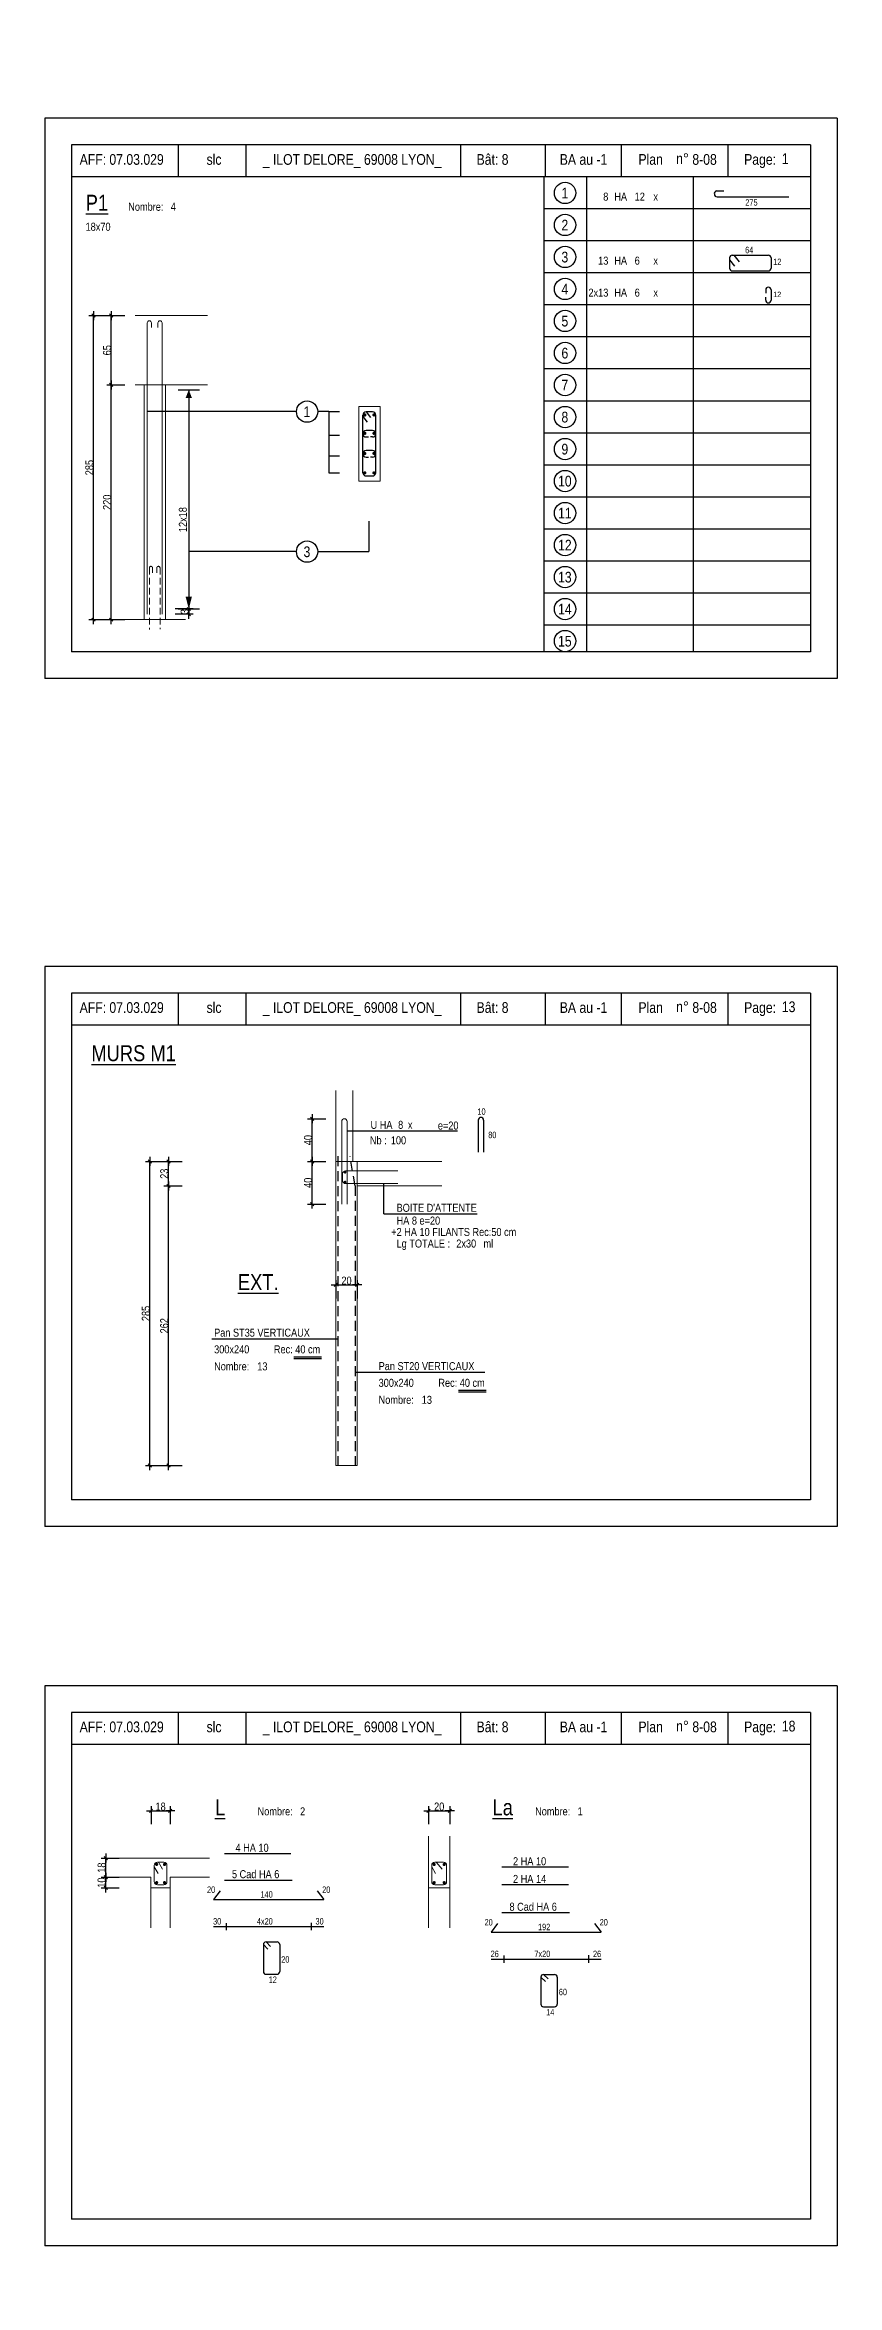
# Model space of a CAD drawing. Header units: metres. Extents: x -9927 to 45032, y -190416 to 12166.
# Drawn here: x -1103 to 382, y -49036 to -44836 of the extents above; entities that cross this region are included whole.
import ezdxf
from ezdxf.enums import TextEntityAlignment as Align

# ---------------------------------------------------------------- set-up
doc = ezdxf.new("R2010")
doc.units = ezdxf.units.M
doc.header["$PDMODE"] = 65
doc.linetypes.add('CACHE2', pattern=[0.1875, 0.125, -0.0625])
for name, color, linetype in [('01_cote_gen', 4, 'Continuous'), ('01_fenetres', 171, 'Continuous'), ('01_linteaux', 3, 'Continuous'), ('01_poch_murs', 251, 'Continuous'), ('01_sem', 42, 'Continuous'), ('01_texte', 230, 'Continuous'), ('AA_COTES', 2, 'Continuous')]:
    doc.layers.add(name, color=color, linetype=linetype)
doc.styles.add('STYLE2', font='ARIALN.TTF')
doc.dimstyles.new('JB25', dxfattribs={"dimscale": 0.1, "dimtxt": 150, "dimasz": 17, "dimexe": 0.1, "dimexo": 0.1, "dimgap": 0.09, "dimtad": 1, "dimdec": 1, "dimlfac": 0.5, "dimdsep": 46, "dimtxsty": 'STYLE2', "dimblk1": 'BOND_G', "dimblk2": 'BOND_D', "dimsah": 1, "dimcen": 1.5, "dimdle": 0.01, "dimse1": 1, "dimse2": 1, "dimclrd": 4, "dimclre": 2, "dimclrt": 5, "dimadec": 0, "dimazin": 0, "dimtfac": 2.333333, "dimtdec": 1, "dimtix": 1, "dimtmove": 2, "dimatfit": 3, "dimldrblk": 'BOND_G', "dimfxl": 1, "dimtolj": 1, "dimtzin": 0, "dimarcsym": 0})

# ---------------------------------------------------------------- blocks, each defined once
blk = doc.blocks.new('BOND_G')
at = {"layer": 'AA_COTES', "color": 0}
for p, q in [((5, 0), (-5, 0)), ((1.8, 1.8), (-1.8, -1.8)), ((0, -5), (0, 15))]:
    blk.add_line(p, q, dxfattribs=at)
blk = doc.blocks.new('BOND_D')
at = {"layer": 'AA_COTES', "color": 0}
for p, q in [((5, 0), (-5, 0)), ((-1.8, -1.8), (1.8, 1.8)), ((0, 5), (0, -15))]:
    blk.add_line(p, q, dxfattribs=at)
blk = doc.blocks.new('*D473')
at = {"layer": '01_cote_gen', "color": 4, "linetype": 'Continuous', "lineweight": -2, "transparency": 16777216}
blk.add_line((-1012.2, -45912.1), (-1012.2, -45345.5), dxfattribs=at)
at = {"layer": 'DEFPOINTS', "color": 0, "linetype": 'Continuous', "lineweight": 0, "transparency": 16777216}
for p in [(-1012.2, -45343.8), (-877.5, -45343.8), (-917.5, -45913.8)]:
    blk.add_point(p, dxfattribs=at)
at = {"layer": '01_cote_gen', "color": 4, "linetype": 'Continuous', "lineweight": -2, "transparency": 16777216, "xscale": 1.7, "yscale": 1.7, "zscale": 1.7}
for name, p, rotation in [('BOND_D', (-1012.2, -45343.8), 90), ('BOND_G', (-1012.2, -45913.8), 270)]:
    blk.add_blockref(name, p, dxfattribs=dict(at, rotation=rotation))
at = {"layer": '01_cote_gen', "color": 5, "linetype": 'Continuous', "lineweight": 0, "transparency": 16777216, "insert": (-1019.9, -45628.8), "char_height": 15, "attachment_point": 5, "rotation": 90, "style": 'STYLE2'}
blk.add_mtext('\\A1;285', dxfattribs=at)
blk = doc.blocks.new('*D474')
at = {"layer": '01_cote_gen', "color": 4, "linetype": 'Continuous', "lineweight": -2, "transparency": 16777216}
blk.add_line((-979, -45472.1), (-979, -45345.5), dxfattribs=at)
at = {"layer": 'DEFPOINTS', "color": 0, "linetype": 'Continuous', "lineweight": 0, "transparency": 16777216}
for p in [(-979, -45343.8), (-830.8, -45343.8), (-821.7, -45473.8)]:
    blk.add_point(p, dxfattribs=at)
at = {"layer": '01_cote_gen', "color": 4, "linetype": 'Continuous', "lineweight": -2, "transparency": 16777216, "xscale": 1.7, "yscale": 1.7, "zscale": 1.7}
for name, p, rotation in [('BOND_D', (-979, -45343.8), 90), ('BOND_G', (-979, -45473.8), 270)]:
    blk.add_blockref(name, p, dxfattribs=dict(at, rotation=rotation))
at = {"layer": '01_cote_gen', "color": 5, "linetype": 'Continuous', "lineweight": 0, "transparency": 16777216, "insert": (-986.7, -45408.8), "char_height": 15, "attachment_point": 5, "rotation": 90, "style": 'STYLE2'}
blk.add_mtext('\\A1;65', dxfattribs=at)
blk = doc.blocks.new('*D475')
at = {"layer": '01_cote_gen', "color": 4, "linetype": 'Continuous', "lineweight": -2, "transparency": 16777216}
blk.add_line((-979, -45912.1), (-979, -45475.5), dxfattribs=at)
at = {"layer": 'DEFPOINTS', "color": 0, "linetype": 'Continuous', "lineweight": 0, "transparency": 16777216}
for p in [(-979, -45473.8), (-970.5, -45473.8), (-960.9, -45913.8)]:
    blk.add_point(p, dxfattribs=at)
at = {"layer": '01_cote_gen', "color": 4, "linetype": 'Continuous', "lineweight": -2, "transparency": 16777216, "xscale": 1.7, "yscale": 1.7, "zscale": 1.7}
for name, p, rotation in [('BOND_D', (-979, -45473.8), 90), ('BOND_G', (-979, -45913.8), 270)]:
    blk.add_blockref(name, p, dxfattribs=dict(at, rotation=rotation))
at = {"layer": '01_cote_gen', "color": 5, "linetype": 'Continuous', "lineweight": 0, "transparency": 16777216, "insert": (-986.7, -45693.8), "char_height": 15, "attachment_point": 5, "rotation": 90, "style": 'STYLE2'}
blk.add_mtext('\\A1;220', dxfattribs=at)
blk = doc.blocks.new('*D476')
at = {"layer": '01_cote_gen', "color": 4, "linetype": 'Continuous', "lineweight": -2, "transparency": 16777216}
blk.add_line((-833.6, -45895.5), (-833.6, -45902.1), dxfattribs=at)
at = {"layer": 'DEFPOINTS', "color": 0, "linetype": 'Continuous', "lineweight": 0, "transparency": 16777216}
for p in [(-883.5, -45903.8), (-840.4, -45893.8), (-833.6, -45903.8)]:
    blk.add_point(p, dxfattribs=at)
at = {"layer": '01_cote_gen', "color": 4, "linetype": 'Continuous', "lineweight": -2, "transparency": 16777216, "xscale": 1.7, "yscale": 1.7, "zscale": 1.7}
for name, p, rotation in [('BOND_G', (-833.6, -45893.8), 90), ('BOND_D', (-833.6, -45903.8), 270)]:
    blk.add_blockref(name, p, dxfattribs=dict(at, rotation=rotation))
at = {"layer": '01_cote_gen', "color": 5, "linetype": 'Continuous', "lineweight": 0, "transparency": 16777216, "insert": (-841.3, -45898.8), "char_height": 15, "attachment_point": 5, "rotation": 90, "style": 'STYLE2'}
blk.add_mtext('\\A1;3', dxfattribs=at)
blk = doc.blocks.new('*D531')
at = {"layer": '01_cote_gen', "color": 4, "linetype": 'Continuous', "lineweight": -2, "transparency": 16777216}
blk.add_line((-602.3, -46927.8), (-602.3, -46851.2), dxfattribs=at)
at = {"layer": 'DEFPOINTS', "color": 0, "linetype": 'Continuous', "lineweight": 0, "transparency": 16777216}
for p in [(-602.3, -46849.5), (-514.7, -46849.5), (-518.7, -46929.5)]:
    blk.add_point(p, dxfattribs=at)
at = {"layer": '01_cote_gen', "color": 4, "linetype": 'Continuous', "lineweight": -2, "transparency": 16777216, "xscale": 1.7, "yscale": 1.7, "zscale": 1.7}
for name, p, rotation in [('BOND_D', (-602.3, -46849.5), 90), ('BOND_G', (-602.3, -46929.5), 270)]:
    blk.add_blockref(name, p, dxfattribs=dict(at, rotation=rotation))
at = {"layer": '01_cote_gen', "color": 5, "linetype": 'Continuous', "lineweight": 0, "transparency": 16777216, "insert": (-610, -46889.5), "char_height": 15, "attachment_point": 5, "rotation": 90, "style": 'STYLE2'}
blk.add_mtext('\\A1;40', dxfattribs=at)
blk = doc.blocks.new('*D532')
at = {"layer": '01_cote_gen', "color": 4, "linetype": 'Continuous', "lineweight": -2, "transparency": 16777216}
blk.add_line((-871.8, -46973.8), (-871.8, -46931.2), dxfattribs=at)
at = {"layer": 'DEFPOINTS', "color": 0, "linetype": 'Continuous', "lineweight": 0, "transparency": 16777216}
for p in [(-871.8, -46929.5), (-758.4, -46929.5), (-758.4, -46975.5)]:
    blk.add_point(p, dxfattribs=at)
at = {"layer": '01_cote_gen', "color": 4, "linetype": 'Continuous', "lineweight": -2, "transparency": 16777216, "xscale": 1.7, "yscale": 1.7, "zscale": 1.7}
for name, p, rotation in [('BOND_D', (-871.8, -46929.5), 90), ('BOND_G', (-871.8, -46975.5), 270)]:
    blk.add_blockref(name, p, dxfattribs=dict(at, rotation=rotation))
at = {"layer": '01_cote_gen', "color": 5, "linetype": 'Continuous', "lineweight": 0, "transparency": 16777216, "insert": (-879.5, -46952.5), "char_height": 15, "attachment_point": 5, "rotation": 90, "style": 'STYLE2'}
blk.add_mtext('\\A1;23', dxfattribs=at)
blk = doc.blocks.new('*D533')
at = {"layer": '01_cote_gen', "color": 4, "linetype": 'Continuous', "lineweight": -2, "transparency": 16777216}
blk.add_line((-871.8, -47497.8), (-871.8, -46977.2), dxfattribs=at)
at = {"layer": 'DEFPOINTS', "color": 0, "linetype": 'Continuous', "lineweight": 0, "transparency": 16777216}
for p in [(-871.8, -46975.5), (-430.5, -46975.5), (-501.4, -47499.5)]:
    blk.add_point(p, dxfattribs=at)
at = {"layer": '01_cote_gen', "color": 4, "linetype": 'Continuous', "lineweight": -2, "transparency": 16777216, "xscale": 1.7, "yscale": 1.7, "zscale": 1.7}
for name, p, rotation in [('BOND_D', (-871.8, -46975.5), 90), ('BOND_G', (-871.8, -47499.5), 270)]:
    blk.add_blockref(name, p, dxfattribs=dict(at, rotation=rotation))
at = {"layer": '01_cote_gen', "color": 5, "linetype": 'Continuous', "lineweight": 0, "transparency": 16777216, "insert": (-879.5, -47237.5), "char_height": 15, "attachment_point": 5, "rotation": 90, "style": 'STYLE2'}
blk.add_mtext('\\A1;262', dxfattribs=at)
blk = doc.blocks.new('*D534')
at = {"layer": '01_cote_gen', "color": 4, "linetype": 'Continuous', "lineweight": -2, "transparency": 16777216}
blk.add_line((-556.3, -47160.7), (-519.7, -47160.7), dxfattribs=at)
at = {"layer": 'DEFPOINTS', "color": 0, "linetype": 'Continuous', "lineweight": 0, "transparency": 16777216}
for p in [(-558, -47107.5), (-518, -47107.5), (-518, -47160.7)]:
    blk.add_point(p, dxfattribs=at)
at = {"layer": '01_cote_gen', "color": 4, "linetype": 'Continuous', "lineweight": -2, "transparency": 16777216, "xscale": 1.7, "yscale": 1.7, "zscale": 1.7, "rotation": 180}
blk.add_blockref('BOND_G', (-558, -47160.7), dxfattribs=at)
at = {"layer": '01_cote_gen', "color": 4, "linetype": 'Continuous', "lineweight": -2, "transparency": 16777216, "xscale": 1.7, "yscale": 1.7, "zscale": 1.7}
blk.add_blockref('BOND_D', (-518, -47160.7), dxfattribs=at)
at = {"layer": '01_cote_gen', "color": 5, "linetype": 'Continuous', "lineweight": 0, "transparency": 16777216, "insert": (-538, -47153), "char_height": 15, "attachment_point": 5, "style": 'STYLE2'}
blk.add_mtext('\\A1;20', dxfattribs=at)
blk = doc.blocks.new('*D535')
at = {"layer": '01_cote_gen', "color": 4, "linetype": 'Continuous', "lineweight": -2, "transparency": 16777216}
blk.add_line((-602.3, -47007.8), (-602.3, -46931.2), dxfattribs=at)
at = {"layer": 'DEFPOINTS', "color": 0, "linetype": 'Continuous', "lineweight": 0, "transparency": 16777216}
for p in [(-602.3, -46929.5), (-543.1, -46929.5), (-547, -47009.5)]:
    blk.add_point(p, dxfattribs=at)
at = {"layer": '01_cote_gen', "color": 4, "linetype": 'Continuous', "lineweight": -2, "transparency": 16777216, "xscale": 1.7, "yscale": 1.7, "zscale": 1.7}
for name, p, rotation in [('BOND_D', (-602.3, -46929.5), 90), ('BOND_G', (-602.3, -47009.5), 270)]:
    blk.add_blockref(name, p, dxfattribs=dict(at, rotation=rotation))
at = {"layer": '01_cote_gen', "color": 5, "linetype": 'Continuous', "lineweight": 0, "transparency": 16777216, "insert": (-610, -46969.5), "char_height": 15, "attachment_point": 5, "rotation": 90, "style": 'STYLE2'}
blk.add_mtext('\\A1;40', dxfattribs=at)
blk = doc.blocks.new('*D540')
at = {"layer": '01_cote_gen', "color": 4, "linetype": 'Continuous', "lineweight": -2, "transparency": 16777216}
blk.add_line((-906.4, -47497.8), (-906.4, -46931.2), dxfattribs=at)
at = {"layer": 'DEFPOINTS', "color": 0, "linetype": 'Continuous', "lineweight": 0, "transparency": 16777216}
for p in [(-906.4, -46929.5), (-846.3, -46929.5), (-558, -47499.5)]:
    blk.add_point(p, dxfattribs=at)
at = {"layer": '01_cote_gen', "color": 4, "linetype": 'Continuous', "lineweight": -2, "transparency": 16777216, "xscale": 1.7, "yscale": 1.7, "zscale": 1.7}
for name, p, rotation in [('BOND_D', (-906.4, -46929.5), 90), ('BOND_G', (-906.4, -47499.5), 270)]:
    blk.add_blockref(name, p, dxfattribs=dict(at, rotation=rotation))
at = {"layer": '01_cote_gen', "color": 5, "linetype": 'Continuous', "lineweight": 0, "transparency": 16777216, "insert": (-914, -47214.5), "char_height": 15, "attachment_point": 5, "rotation": 90, "style": 'STYLE2'}
blk.add_mtext('\\A1;285', dxfattribs=at)
blk = doc.blocks.new('*D546')
at = {"layer": '01_linteaux', "color": 4, "linetype": 'ByBlock', "lineweight": -2, "transparency": 16777216}
blk.add_line((-902.7, -48146.6), (-870.1, -48146.6), dxfattribs=at)
at = {"layer": 'DEFPOINTS', "color": 0, "linetype": 'ByBlock', "lineweight": 0, "transparency": 16777216}
for p in [(-904.4, -48142.5), (-868.4, -48146.6), (-868.4, -48205.4)]:
    blk.add_point(p, dxfattribs=at)
at = {"layer": '01_linteaux', "color": 4, "linetype": 'ByBlock', "lineweight": -2, "transparency": 16777216, "xscale": 1.7, "yscale": 1.7, "zscale": 1.7, "rotation": 180}
blk.add_blockref('BOND_G', (-904.4, -48146.6), dxfattribs=at)
at = {"layer": '01_linteaux', "color": 4, "linetype": 'ByBlock', "lineweight": -2, "transparency": 16777216, "xscale": 1.7, "yscale": 1.7, "zscale": 1.7}
blk.add_blockref('BOND_D', (-868.4, -48146.6), dxfattribs=at)
at = {"layer": '01_linteaux', "color": 5, "linetype": 'ByBlock', "lineweight": 18, "transparency": 16777216, "insert": (-886.4, -48139), "char_height": 15, "attachment_point": 5, "style": 'STYLE2'}
blk.add_mtext('\\A1;18', dxfattribs=at)
blk = doc.blocks.new('*D547')
at = {"layer": '01_cote_gen', "color": 4, "linetype": 'Continuous', "lineweight": -2, "transparency": 16777216}
blk.add_line((-989.3, -48289.7), (-989.3, -48273.1), dxfattribs=at)
at = {"layer": 'DEFPOINTS', "color": 0, "linetype": 'Continuous', "lineweight": 0, "transparency": 16777216}
for p in [(-989.3, -48271.4), (-904.5, -48271.4), (-904.5, -48291.4)]:
    blk.add_point(p, dxfattribs=at)
at = {"layer": '01_cote_gen', "color": 4, "linetype": 'Continuous', "lineweight": -2, "transparency": 16777216, "xscale": 1.7, "yscale": 1.7, "zscale": 1.7}
for name, p, rotation in [('BOND_D', (-989.3, -48271.4), 90), ('BOND_G', (-989.3, -48291.4), 270)]:
    blk.add_blockref(name, p, dxfattribs=dict(at, rotation=rotation))
at = {"layer": '01_cote_gen', "color": 5, "linetype": 'Continuous', "lineweight": 0, "transparency": 16777216, "insert": (-996.9, -48281.4), "char_height": 15, "attachment_point": 5, "rotation": 90, "style": 'STYLE2'}
blk.add_mtext('\\A1;10', dxfattribs=at)
blk = doc.blocks.new('*D548')
at = {"layer": '01_cote_gen', "color": 4, "linetype": 'Continuous', "lineweight": -2, "transparency": 16777216}
blk.add_line((-989.3, -48269.7), (-989.3, -48237.1), dxfattribs=at)
at = {"layer": 'DEFPOINTS', "color": 0, "linetype": 'Continuous', "lineweight": 0, "transparency": 16777216}
for p in [(-989.3, -48235.4), (-963.8, -48235.4), (-963.8, -48271.4)]:
    blk.add_point(p, dxfattribs=at)
at = {"layer": '01_cote_gen', "color": 4, "linetype": 'Continuous', "lineweight": -2, "transparency": 16777216, "xscale": 1.7, "yscale": 1.7, "zscale": 1.7}
for name, p, rotation in [('BOND_D', (-989.3, -48235.4), 90), ('BOND_G', (-989.3, -48271.4), 270)]:
    blk.add_blockref(name, p, dxfattribs=dict(at, rotation=rotation))
at = {"layer": '01_cote_gen', "color": 5, "linetype": 'Continuous', "lineweight": 0, "transparency": 16777216, "insert": (-996.9, -48253.4), "char_height": 15, "attachment_point": 5, "rotation": 90, "style": 'STYLE2'}
blk.add_mtext('\\A1;18', dxfattribs=at)
blk = doc.blocks.new('*D549')
at = {"layer": '01_linteaux', "color": 4, "linetype": 'ByBlock', "lineweight": -2, "transparency": 16777216}
blk.add_line((-382.6, -48146.6), (-346, -48146.6), dxfattribs=at)
at = {"layer": 'DEFPOINTS', "color": 0, "linetype": 'ByBlock', "lineweight": 0, "transparency": 16777216}
for p in [(-384.3, -48142.5), (-344.3, -48146.6), (-344.3, -48205.4)]:
    blk.add_point(p, dxfattribs=at)
at = {"layer": '01_linteaux', "color": 4, "linetype": 'ByBlock', "lineweight": -2, "transparency": 16777216, "xscale": 1.7, "yscale": 1.7, "zscale": 1.7, "rotation": 180}
blk.add_blockref('BOND_G', (-384.3, -48146.6), dxfattribs=at)
at = {"layer": '01_linteaux', "color": 4, "linetype": 'ByBlock', "lineweight": -2, "transparency": 16777216, "xscale": 1.7, "yscale": 1.7, "zscale": 1.7}
blk.add_blockref('BOND_D', (-344.3, -48146.6), dxfattribs=at)
at = {"layer": '01_linteaux', "color": 5, "linetype": 'ByBlock', "lineweight": 18, "transparency": 16777216, "insert": (-364.3, -48139), "char_height": 15, "attachment_point": 5, "style": 'STYLE2'}
blk.add_mtext('\\A1;20', dxfattribs=at)
blk = doc.blocks.new('*D1681')
at = {"layer": '01_poch_murs', "color": 4, "lineweight": -2, "transparency": 16777216}
blk.add_line((-184.6, 82.3), (-158, 82.3), dxfattribs=at)
at = {"layer": 'DEFPOINTS', "color": 0, "lineweight": 0, "transparency": 16777216}
for p in [(-156.3, 82.3), (-186.3, 0), (-156.3, -170313.1)]:
    blk.add_point(p, dxfattribs=at)
at = {"layer": '01_poch_murs', "color": 4, "lineweight": -2, "transparency": 16777216, "xscale": 1.7, "yscale": 1.7, "zscale": 1.7, "rotation": 180}
blk.add_blockref('BOND_G', (-186.3, 82.3), dxfattribs=at)
at = {"layer": '01_poch_murs', "color": 4, "lineweight": -2, "transparency": 16777216, "xscale": 1.7, "yscale": 1.7, "zscale": 1.7}
blk.add_blockref('BOND_D', (-156.3, 82.3), dxfattribs=at)
at = {"layer": '01_poch_murs', "color": 5, "transparency": 16777216, "insert": (-171.3, 90), "char_height": 15, "attachment_point": 5, "style": 'STYLE2'}
blk.add_mtext('\\A1;15', dxfattribs=at)

msp = doc.modelspace()

# ---------------------------------------------------------------- linework, layer by layer
at = {"layer": '01_cote_gen', "color": 2, "linetype": 'CACHE2', "lineweight": 0, "ltscale": 100}
for p, q in [((-907.52, -45816.82), (-907.52, -45932.39)), ((-901.52, -45816.82), (-901.52, -45825.79)), ((-893.52, -45816.82), (-893.52, -45825.79)), ((-887.52, -45816.82), (-887.52, -45931.53))]:
    msp.add_line(p, q, dxfattribs=at)
at = {"layer": '01_cote_gen', "linetype": 'Continuous', "lineweight": 0}
for p, q in [((-705.27, -47321.14), (-705.27, -47321.14)), ((-396.97, -47383.87), (-396.97, -47383.87))]:
    msp.add_line(p, q, dxfattribs=at)
at = {"layer": '01_cote_gen', "color": 2, "linetype": 'CACHE2', "lineweight": 0, "ltscale": 100}
for centre in [(-904.52, -45816.82), (-890.52, -45816.82)]:
    msp.add_arc(centre, 3, 0, 180, dxfattribs=at)
at = {"layer": '01_fenetres', "ltscale": 30}
for p, q in [((-1053.41, -45023.94), (-1053.41, -45973.94)), ((-1053.41, -45023.94), (-1053.41, -45973.94)), ((-1053.41, -45023.94), (-1053.41, -45973.94)), ((331.59, -45023.94), (-1053.41, -45023.94)), ((-853.41, -45023.94), (-853.41, -45083.94)), ((-726.92, -45023.94), (-726.92, -45083.94)), ((-324.14, -45023.94), (-324.14, -45083.94)), ((-165.73, -45023.94), (-165.73, -45083.94)), ((-22.54, -45083.94), (-22.54, -45023.94)), ((177.46, -45083.94), (177.46, -45023.94)), ((331.59, -45023.94), (331.59, -45973.94)), ((331.59, -45083.94), (-1053.41, -45083.94)), ((331.59, -45973.94), (-1053.41, -45973.94)), ((-1053.41, -46613.79), (-1053.41, -47563.79)), ((331.59, -46613.79), (-1053.41, -46613.79)), ((-853.41, -46613.79), (-853.41, -46673.79)), ((-726.92, -46613.79), (-726.92, -46673.79)), ((-324.14, -46613.79), (-324.14, -46673.79)), ((-165.73, -46613.79), (-165.73, -46673.79)), ((-22.54, -46673.79), (-22.54, -46613.79)), ((177.46, -46673.79), (177.46, -46613.79)), ((331.59, -46613.79), (331.59, -47563.79)), ((331.59, -46673.79), (-1053.41, -46673.79)), ((331.59, -47563.79), (-1053.41, -47563.79)), ((-1053.41, -47962.3), (-1053.41, -48912.3)), ((331.59, -47962.3), (-1053.41, -47962.3)), ((-853.41, -47962.3), (-853.41, -48022.3)), ((-726.92, -47962.3), (-726.92, -48022.3)), ((-324.14, -47962.3), (-324.14, -48022.3)), ((-165.73, -47962.3), (-165.73, -48022.3)), ((-22.54, -48022.3), (-22.54, -47962.3)), ((177.46, -48022.3), (177.46, -47962.3)), ((331.59, -47962.3), (331.59, -48912.3)), ((331.59, -48022.3), (-1053.41, -48022.3)), ((331.59, -48912.3), (-1053.41, -48912.3))]:
    msp.add_line(p, q, dxfattribs=at)
at = {"layer": '01_linteaux', "linetype": 'Continuous'}
for p, q in [((155.13, -45110.19), (168.87, -45110.19)), ((156.36, -45121.17), (290.67, -45121.17)), ((185.04, -45230.47), (252.62, -45230.47)), ((187.73, -45230.47), (197.71, -45242.78)), ((180.04, -45235.47), (180.04, -45255.08)), ((180.04, -45239.6), (189.23, -45250.94)), ((185.04, -45260.08), (252.62, -45260.08)), ((257.62, -45235.47), (257.62, -45255.08)), ((247.62, -45295.47), (247.62, -45301.84)), ((247.62, -45315.08), (247.62, -45309.23)), ((257.62, -45295.47), (257.62, -45315.08)), ((-291.03, -46851.96), (-291.03, -46911.85)), ((-286.03, -46846.96), (-286.03, -46846.96)), ((-281.03, -46851.96), (-281.03, -46911.85)), ((-787.26, -48363.87), (-580.8, -48363.87)), ((-763.25, -48357.16), (-763.25, -48370.57)), ((-604.51, -48356.5), (-604.51, -48370.45)), ((-693.83, -48397.6), (-693.83, -48448.13)), ((-693.83, -48397.6), (-685.42, -48405.92)), ((-688.83, -48392.6), (-668.21, -48392.6)), ((-688.83, -48392.6), (-680.42, -48400.92)), ((-663.21, -48397.6), (-663.21, -48448.13)), ((-243.14, -48418.2), (-243.14, -48431.61)), ((-84.4, -48417.54), (-84.4, -48431.49)), ((-688.83, -48453.13), (-668.21, -48453.13)), ((-663.21, -48446.1), (-663.21, -48448.13)), ((-267.15, -48424.9), (-60.69, -48424.9)), ((-173.72, -48458.64), (-173.72, -48509.17)), ((-173.72, -48458.64), (-165.31, -48466.96)), ((-168.72, -48453.64), (-148.09, -48453.64)), ((-168.72, -48453.64), (-160.31, -48461.96)), ((-143.09, -48458.64), (-143.09, -48509.17)), ((-143.09, -48507.14), (-143.09, -48509.17)), ((-168.72, -48514.17), (-148.09, -48514.17))]:
    msp.add_line(p, q, dxfattribs=at)
at = {"layer": '01_linteaux', "linetype": 'ByBlock', "lineweight": 18}
for p, q in [((-384.36, -48194.31), (-384.36, -48291.4)), ((-344.36, -48194.31), (-344.36, -48291.4)), ((-344.36, -48194.31), (-344.36, -48291.4)), ((-978.25, -48235.4), (-904.44, -48235.4)), ((-794.69, -48235.4), (-904.44, -48235.4)), ((-898.47, -48249.35), (-898.47, -48279.4)), ((-898.47, -48251.52), (-891.24, -48264.5)), ((-892.47, -48243.35), (-880.47, -48243.35)), ((-890.08, -48243.35), (-882.84, -48256.34)), ((-874.47, -48249.35), (-874.47, -48279.4)), ((-378.36, -48249.35), (-378.36, -48279.4)), ((-378.36, -48251.52), (-371.12, -48264.5)), ((-372.36, -48243.35), (-356.36, -48243.35)), ((-369.96, -48243.35), (-358.73, -48256.34)), ((-350.36, -48249.35), (-350.36, -48279.4)), ((-978.25, -48271.4), (-904.47, -48271.4)), ((-904.47, -48271.4), (-904.47, -48291.4)), ((-904.47, -48291.4), (-868.47, -48291.4)), ((-904.47, -48291.4), (-904.47, -48366.02)), ((-892.47, -48285.4), (-880.47, -48285.4)), ((-882.47, -48291.4), (-882.47, -48291.4)), ((-868.47, -48271.4), (-868.47, -48291.4)), ((-868.47, -48271.4), (-868.47, -48291.4)), ((-794.69, -48271.4), (-868.47, -48271.4)), ((-868.47, -48291.4), (-868.47, -48366.02)), ((-384.36, -48291.4), (-344.36, -48291.4)), ((-384.36, -48291.4), (-384.36, -48366.02)), ((-372.36, -48285.4), (-356.36, -48285.4)), ((-358.36, -48291.4), (-358.36, -48291.4)), ((-344.36, -48291.4), (-344.36, -48366.02))]:
    msp.add_line(p, q, dxfattribs=at)
at = {"layer": '01_linteaux', "linetype": 'Continuous'}
for centre, start, end in [((156.24, -45115.07), 102.77382, 192.77382), ((156.36, -45116.17), 180, 270), ((185.04, -45235.47), 90, 180), ((252.62, -45235.47), 0, 90), ((185.04, -45255.08), 180, 270), ((252.62, -45255.08), 270, 0), ((252.62, -45295.47), 90, 180), ((252.62, -45315.08), 180, 270), ((252.62, -45295.47), 0, 90), ((252.62, -45315.08), 270, 0), ((-286.03, -46851.96), 90, 180), ((-286.03, -46851.96), 0, 90), ((-688.83, -48397.6), 90, 180), ((-668.21, -48397.6), 0, 90), ((-688.83, -48448.13), 180, 270), ((-668.21, -48448.13), 270, 0), ((-168.72, -48458.64), 90, 180), ((-148.09, -48458.64), 0, 90), ((-168.72, -48509.17), 180, 270), ((-148.09, -48509.17), 270, 0)]:
    msp.add_arc(centre, 5, start, end, dxfattribs=at)
at = {"layer": '01_linteaux', "linetype": 'ByBlock', "lineweight": 18}
for centre, start, end in [((-892.47, -48249.35), 90, 180), ((-880.47, -48249.35), 0, 90), ((-372.36, -48249.35), 90, 180), ((-356.36, -48249.35), 0, 90), ((-892.47, -48279.4), 180, 270), ((-880.47, -48279.4), 270, 0), ((-372.36, -48279.4), 180, 270), ((-356.36, -48279.4), 270, 0)]:
    msp.add_arc(centre, 6, start, end, dxfattribs=at)
at = {"layer": '01_sem', "color": 2, "lineweight": 0, "ltscale": 7}
for p, q in [((-917.52, -45343.82), (-933.95, -45343.82)), ((-798.34, -45343.82), (-917.52, -45343.82)), ((-911.52, -45357.6), (-911.52, -45903.82)), ((-903.52, -45357.6), (-903.52, -45366)), ((-891.52, -45357.6), (-891.52, -45366)), ((-883.52, -45357.6), (-883.52, -45903.82)), ((-917.52, -45473.82), (-933.95, -45473.82)), ((-917.52, -45473.82), (-917.52, -45913.82)), ((-798.34, -45473.82), (-917.52, -45473.82)), ((-877.52, -45473.82), (-877.52, -45913.82)), ((-515.1, -45654.4), (-515.1, -45514.39)), ((-475.1, -45514.39), (-515.1, -45514.39)), ((-515.1, -45654.4), (-515.1, -45514.39)), ((-475.1, -45514.39), (-515.1, -45514.39)), ((-475.1, -45654.4), (-475.1, -45514.39)), ((-515.1, -45654.4), (-475.1, -45654.4)), ((-515.1, -45654.4), (-475.1, -45654.4)), ((-839.97, -45913.82), (-973.25, -45913.82)), ((-557.96, -46796.77), (-557.96, -47499.45)), ((-525.96, -46796.77), (-525.96, -46929.45)), ((-546.96, -46854.45), (-546.96, -47009.51)), ((-536.96, -46854.45), (-536.96, -47009.51)), ((-557.96, -46929.45), (-359.53, -46929.45)), ((-545.71, -46953), (-545.71, -46965)), ((-539.71, -46947), (-441.96, -46947)), ((-517.96, -46929.45), (-517.96, -47499.45)), ((-539.71, -46971), (-441.96, -46971)), ((-517.96, -46975.45), (-359.53, -46975.45)), ((-517.96, -47499.45), (-557.96, -47499.45))]:
    msp.add_line(p, q, dxfattribs=at)
at = {"layer": '01_sem', "color": 2, "lineweight": 0, "ltscale": 7, "const_width": 2.5, "flags": 128}
for points in [[(-541.83, -46949.83, 1), (-539.33, -46949.83, 1)], [(-541.83, -46968.17, -1), (-539.33, -46968.17, -1)]]:
    msp.add_lwpolyline(points, format="xyb", close=True, dxfattribs=at)
at = {"layer": '01_sem', "color": 2, "lineweight": 0, "ltscale": 7}
for centre, radius, start, end in [((-907.52, -45357.6), 4, 0, 180), ((-887.52, -45357.6), 4, 0, 180), ((-541.96, -46854.45), 5, 0, 180), ((-539.71, -46953), 6, 90, 180), ((-539.71, -46965), 6, 180, 270)]:
    msp.add_arc(centre, radius, start, end, dxfattribs=at)
at = {"layer": '01_texte', "ltscale": 30}
for p, q in [((381.59, -44973.94), (-1103.41, -44973.94)), ((-1103.41, -44973.94), (-1103.41, -46023.94)), ((381.59, -44973.94), (381.59, -46023.94)), ((381.59, -44973.94), (381.59, -46023.94)), ((-168.41, -45083.94), (-168.41, -45973.94)), ((-88.41, -45083.94), (-88.41, -45973.94)), ((111.59, -45083.94), (111.59, -45973.94)), ((331.59, -45143.94), (-168.41, -45143.94)), ((331.59, -45203.94), (-168.41, -45203.94)), ((331.59, -45263.94), (-168.41, -45263.94)), ((331.59, -45323.94), (-168.41, -45323.94)), ((331.59, -45383.94), (-168.41, -45383.94)), ((-853.78, -45483.11), (-813.47, -45483.11)), ((-833.62, -45483.11), (-833.62, -45900.7)), ((331.59, -45443.94), (-168.41, -45443.94)), ((-489.1, -45524.39), (-501.1, -45524.39)), ((-501.1, -45524.39), (-493.1, -45535.12)), ((331.59, -45503.94), (-168.41, -45503.94)), ((-507.1, -45638.4), (-507.1, -45530.39)), ((-507.1, -45532.95), (-499.1, -45543.67)), ((-489.1, -45559.33), (-501.1, -45559.33)), ((-483.1, -45638.4), (-483.1, -45530.39)), ((331.59, -45563.94), (-168.41, -45563.94)), ((-501.1, -45571.33), (-496.92, -45571.33)), ((-489.1, -45597.01), (-501.1, -45597.01)), ((-501.1, -45609.01), (-496.92, -45609.01)), ((-489.1, -45571.33), (-493.29, -45571.33)), ((-489.1, -45609.01), (-493.29, -45609.01)), ((-501.1, -45644.4), (-489.1, -45644.4)), ((331.59, -45623.94), (-168.41, -45623.94)), ((331.59, -45683.94), (-168.41, -45683.94)), ((331.59, -45743.94), (-168.41, -45743.94)), ((331.59, -45803.94), (-168.41, -45803.94)), ((-853.78, -45893.82), (-813.47, -45893.82)), ((331.59, -45863.94), (-168.41, -45863.94)), ((331.59, -45923.94), (-168.41, -45923.94)), ((381.59, -46023.94), (-1103.41, -46023.94)), ((381.59, -46563.79), (-1103.41, -46563.79)), ((-1103.41, -46563.79), (-1103.41, -47613.79)), ((381.59, -46563.79), (381.59, -47613.79)), ((381.59, -46563.79), (381.59, -47613.79)), ((-536.96, -46872.21), (-330.29, -46872.21)), ((381.59, -47613.79), (-1103.41, -47613.79)), ((381.59, -47912.3), (-1103.41, -47912.3)), ((-1103.41, -47912.3), (-1103.41, -48962.3)), ((381.59, -47912.3), (381.59, -48962.3)), ((381.59, -47912.3), (381.59, -48962.3)), ((-766.89, -48226.56), (-642.26, -48226.56)), ((-246.78, -48251.84), (-122.15, -48251.84)), ((-774.84, -48296.78), (-787.26, -48313.33)), ((-766.89, -48276.54), (-640.05, -48276.54)), ((-593.21, -48296.78), (-580.8, -48313.33)), ((-246.78, -48284.98), (-122.15, -48284.98)), ((-787.26, -48313.33), (-580.8, -48313.33)), ((-246.78, -48337.58), (-119.93, -48337.58)), ((-254.73, -48357.82), (-267.15, -48374.37)), ((-267.15, -48374.37), (-60.69, -48374.37)), ((-73.1, -48357.82), (-60.69, -48374.37)), ((381.59, -48962.3), (-1103.41, -48962.3))]:
    msp.add_line(p, q, dxfattribs=at)
at = {"layer": '01_texte'}
for p, q in [((-631.79, -45523.91), (-911.52, -45523.91)), ((-571.32, -45523.91), (-591.79, -45523.91)), ((-571.32, -45523.91), (-571.32, -45638.88)), ((-571.32, -45523.91), (-551.31, -45523.91)), ((-571.32, -45568.18), (-551.31, -45568.18)), ((-571.32, -45606.88), (-551.31, -45606.88)), ((-571.32, -45638.88), (-551.31, -45638.88)), ((-495.89, -45729.32), (-495.89, -45786.35)), ((-631.79, -45786.35), (-833.62, -45786.35)), ((-591.79, -45786.35), (-495.89, -45786.35)), ((-467.87, -47027.72), (-467.87, -46971)), ((-467.87, -47027.72), (-293.08, -47027.72)), ((-790.63, -47262.06), (-553.96, -47262.06)), ((-584.81, -47296.24), (-636.57, -47296.24)), ((-584.81, -47299.55), (-636.57, -47299.55)), ((-521.96, -47324.79), (-278.96, -47324.79)), ((-276.52, -47358.97), (-328.27, -47358.97)), ((-276.52, -47362.28), (-328.27, -47362.28))]:
    msp.add_line(p, q, dxfattribs=at)
at = {"layer": '01_texte', "color": 2, "linetype": 'CACHE2', "ltscale": 150}
for p, q in [((-553.96, -46919.45), (-553.96, -47499.45)), ((-521.96, -46975.45), (-531.36, -46919.64)), ((-521.96, -46975.45), (-521.96, -47499.45))]:
    msp.add_line(p, q, dxfattribs=at)
at = {"layer": '01_texte', "ltscale": 30, "const_width": 3, "flags": 128}
for points in [[(-502.17, -45530.1, -1), (-505.17, -45530.1, -1)], [(-502.17, -45564.53, 1), (-505.17, -45564.53, 1)], [(-488.04, -45530.1, 1), (-485.04, -45530.1, 1)], [(-488.04, -45564.53, -1), (-485.04, -45564.53, -1)], [(-502.17, -45602.21, 1), (-505.17, -45602.21, 1)], [(-488.04, -45602.21, -1), (-485.04, -45602.21, -1)], [(-502.17, -45638.69, 1), (-505.17, -45638.69, 1)], [(-488.04, -45638.69, -1), (-485.04, -45638.69, -1)], [(-892.39, -48247.28, 1), (-895.39, -48247.28, 1)], [(-880.54, -48247.28, -1), (-877.54, -48247.28, -1)], [(-372.28, -48247.28, 1), (-375.28, -48247.28, 1)], [(-356.43, -48247.28, -1), (-353.43, -48247.28, -1)], [(-892.39, -48281.48, -1), (-895.39, -48281.48, -1)], [(-880.54, -48281.48, 1), (-877.54, -48281.48, 1)], [(-372.28, -48281.48, -1), (-375.28, -48281.48, -1)], [(-356.43, -48281.48, 1), (-353.43, -48281.48, 1)]]:
    msp.add_lwpolyline(points, format="xyb", close=True, dxfattribs=at)
at = {"layer": '01_texte'}
for centre in [(-128.41, -45113.94), (-128.41, -45173.94), (-128.41, -45233.94), (-128.41, -45293.94), (-128.41, -45353.94), (-128.41, -45413.94), (-128.41, -45473.94), (-611.79, -45523.91), (-128.41, -45533.94), (-128.41, -45593.94), (-128.41, -45653.94), (-128.41, -45713.94), (-611.79, -45786.35), (-128.41, -45773.94), (-128.41, -45833.94), (-128.41, -45893.94), (-128.41, -45953.94)]:
    msp.add_circle(centre, 20, dxfattribs=at)
at = {"layer": '01_texte', "ltscale": 30}
for centre, start, end in [((-501.1, -45530.39), 90.00091, 180), ((-489.1, -45530.39), 0, 90.00091), ((-501.1, -45565.33), 90.00091, 180), ((-501.1, -45565.33), 180, 269.99909), ((-489.1, -45565.33), 0, 90.00091), ((-489.1, -45565.34), 269.99909, 360), ((-501.1, -45603.01), 90.00091, 180), ((-501.1, -45603.01), 180, 269.99909), ((-489.1, -45603.01), 0, 90.00091), ((-489.1, -45603.01), 269.99909, 360), ((-501.1, -45638.4), 180, 270), ((-489.1, -45638.4), 270, 0)]:
    msp.add_arc(centre, 6, start, end, dxfattribs=at)
for points in [[(-833.62, -45483.11), (-839.53, -45498.18), (-833.62, -45498.18)], [(-833.62, -45483.11), (-827.72, -45498.18), (-833.62, -45498.18)], [(-833.62, -45893.82), (-839.53, -45870.75), (-833.62, -45870.75)], [(-833.62, -45893.82), (-827.72, -45870.75), (-833.62, -45870.75)]]:
    msp.add_solid(points, dxfattribs=at)

# ---------------------------------------------------------------- texts
at = {"layer": '01_texte', "style": 'STYLE2'}
for s, height, p in [('AFF:', 20, (-1038.12, -45061.09)), ('07.03.029', 20, (-982.45, -45061.09)), ('slc', 20, (-800.29, -45061.09)), ('_ ILOT DELORE_ 69008 LYON_', 20, (-695.04, -45061.09)), ('Bât: 8', 20, (-294.29, -45061.09)), ('BA au -1', 20, (-138.41, -45061.09)), ('Plan', 20, (9.09, -45061.09)), ('n%%D', 20, (79.78, -45059.65)), ('8-08', 20, (110.12, -45061.09)), ('Page:', 20, (207.17, -45061.09)), ('1', 20, (277.85, -45059.65)), ('%%UP1', 30, (-1026.84, -45147.33)), ('Nombre:', 15, (-947.02, -45147.33)), ('4', 15, (-867.4, -45147.33)), ('HA', 15, (-36.12, -45128.34)), ('12', 15, (2.05, -45128.34)), ('275', 12, (209.42, -45137.68)), ('18x70', 15, (-1027.02, -45184.76)), ('64', 12, (209.1, -45226.92)), ('HA', 15, (-36.12, -45248.34)), ('6', 15, (2.05, -45248.34)), ('12', 12, (261.61, -45249.12)), ('HA', 15, (-36.12, -45308.34)), ('6', 15, (2.05, -45308.34)), ('12', 10, (261.61, -45309.12)), ('AFF:', 20, (-1038.12, -46650.94)), ('07.03.029', 20, (-982.45, -46650.94)), ('slc', 20, (-800.29, -46650.94)), ('_ ILOT DELORE_ 69008 LYON_', 20, (-695.04, -46650.94)), ('Bât: 8', 20, (-294.29, -46650.94)), ('BA au -1', 20, (-138.41, -46650.94)), ('Plan', 20, (9.09, -46650.94)), ('n%%D', 20, (79.78, -46649.5)), ('8-08', 20, (110.12, -46650.94)), ('Page:', 20, (207.17, -46650.94)), ('13', 20, (277.85, -46649.5)), ('U HA ', 15, (-492.88, -46868.43)), ('8', 15, (-441.28, -46868.34)), ('10', 12, (-292.63, -46842.07)), ('80', 12, (-272.35, -46885.78)), ("BOITE D'ATTENTE", 15, (-444.15, -47023.85)), ('HA 8 e=20', 15, (-444.15, -47047.86)), ('+2 HA 10 FILANTS Rec:50 cm', 15, (-454.23, -47069.21)), ('Lg TOTALE :', 15, (-444.15, -47090.91)), ('2x30', 15, (-332.25, -47090.91)), (' ml', 15, (-286.08, -47090.91)), ('Pan ST35 VERTICAUX', 15, (-786.12, -47257.94)), ('300x240', 15, (-786.12, -47289.22)), ('Rec: 40 cm', 15, (-674.15, -47289.22)), ('Nombre:', 15, (-786.12, -47321.14)), ('13', 15, (-705.27, -47321.14)), ('Pan ST20 VERTICAUX', 15, (-477.82, -47320.68)), ('300x240', 15, (-477.82, -47351.95)), ('Nombre:', 15, (-477.82, -47383.87)), ('13', 15, (-396.97, -47383.87)), ('Rec: 40 cm', 15, (-365.85, -47351.95)), ('AFF:', 20, (-1038.12, -47999.45)), ('07.03.029', 20, (-982.45, -47999.45)), ('slc', 20, (-800.29, -47999.45)), ('_ ILOT DELORE_ 69008 LYON_', 20, (-695.04, -47999.45)), ('Bât: 8', 20, (-294.29, -47999.45)), ('BA au -1', 20, (-138.41, -47999.45)), ('Plan', 20, (9.09, -47999.45)), ('n%%D', 20, (79.78, -47998.01)), ('8-08', 20, (110.12, -47999.45)), ('Page:', 20, (207.17, -47999.45)), ('18', 20, (277.85, -47998.01)), ('%%UL', 30, (-784.47, -48155.34)), ('%%ULa', 30, (-264.36, -48155.34)), ('Nombre:', 15, (-704.66, -48155.34)), ('2', 15, (-625.04, -48155.34)), ('Nombre:', 15, (-184.55, -48155.34)), ('1', 15, (-104.92, -48155.34)), ('4 HA 10', 15, (-746.02, -48223.6)), ('2 HA 10', 15, (-225.91, -48248.89)), ('20', 12, (-799.4, -48300.73)), ('5 Cad HA 6', 15, (-752.69, -48273.09)), ('140', 12, (-699.14, -48309.54)), ('20', 12, (-583.66, -48300.73)), ('2 HA 14', 15, (-225.91, -48282.02)), ('8 Cad HA 6', 15, (-232.58, -48334.13)), ('30', 12, (-788.03, -48359.96)), ('4x20', 12, (-705.99, -48359.96)), ('30', 12, (-596.14, -48359.96)), ('20', 12, (-279.28, -48361.77)), ('192', 12, (-179.03, -48370.58)), ('20', 12, (-63.55, -48361.77)), ('20', 12, (-660.26, -48431.42)), ('26', 12, (-267.92, -48421)), ('7x20', 12, (-185.88, -48421)), ('26', 12, (-76.03, -48421)), ('12', 12, (-683.84, -48469.38)), ('60', 12, (-140.15, -48492.46)), ('14', 12, (-163.73, -48530.42))]:
    msp.add_text(s, height=height, dxfattribs=at).set_placement(p)
for s, p in [('1', (-128.82, -45114.16)), ('2', (-128.82, -45174.16)), ('3', (-128.82, -45234.16)), ('4', (-128.82, -45294.16)), ('5', (-128.82, -45354.16)), ('6', (-128.82, -45414.16)), ('7', (-128.82, -45474.16)), ('1', (-612.19, -45524.13)), ('8', (-128.82, -45534.16)), ('9', (-128.82, -45594.16)), ('10', (-128.82, -45654.16)), ('11', (-128.82, -45714.16)), ('3', (-612.19, -45786.57)), ('12', (-128.82, -45774.16)), ('13', (-128.82, -45834.16)), ('14', (-128.82, -45894.16)), ('15', (-128.82, -45954.16))]:
    msp.add_text(s, height=20, dxfattribs=at).set_placement(p, align=Align.MIDDLE_CENTER)
for s, p in [('8', (-47.32, -45128.34)), ('13', (-47.32, -45248.34)), ('2x13', (-47.32, -45308.34)), ('e=20', (-328.09, -46869.73)), ('Nb :', (-462.66, -46897.39)), ('100', (-426.28, -46897.39))]:
    msp.add_text(s, height=15, dxfattribs=at).set_placement(p, align=Align.RIGHT)
for p in [(41.46, -45128.34), (41.46, -45248.34), (41.46, -45308.34), (-418.67, -46868.34)]:
    msp.add_text('x', height=15, dxfattribs=at).set_placement(p, align=Align.CENTER)
msp.add_text('12x18', height=15, rotation=90, dxfattribs=at).set_placement((-837.23, -45749.68))
for s, p in [('%%UMURS M1', (-936.97, -46726.55)), ('%%UEXT.', (-703.41, -47155.72))]:
    msp.add_text(s, height=30, dxfattribs=at).set_placement(p, align=Align.MIDDLE)

# ---------------------------------------------------------------- dimensions: what is measured, and where the dimension line sits
at = {"layer": '01_cote_gen', "linetype": 'Continuous', "lineweight": 0}
for base, p1, p2, picture, middle in [((-1012.19, -45343.82), (-917.52, -45913.82), (-877.52, -45343.82), '*D473', (-1019.85, -45628.82)), ((-979.01, -45343.82), (-821.73, -45473.82), (-830.79, -45343.82), '*D474', (-986.68, -45408.82)), ((-979.01, -45473.82), (-960.89, -45913.82), (-970.51, -45473.82), '*D475', (-986.68, -45693.82)), ((-602.33, -46849.45), (-518.65, -46929.45), (-514.65, -46849.45), '*D531', (-610, -46889.45)), ((-906.38, -46929.45), (-557.96, -47499.45), (-846.3, -46929.45), '*D540', (-914.05, -47214.45)), ((-871.8, -46929.45), (-758.36, -46975.45), (-758.36, -46929.45), '*D532', (-879.46, -46952.45)), ((-602.33, -46929.45), (-546.96, -47009.51), (-543.05, -46929.45), '*D535', (-610, -46969.48)), ((-871.8, -46975.45), (-501.38, -47499.45), (-430.53, -46975.45), '*D533', (-879.46, -47237.45)), ((-989.27, -48235.4), (-963.77, -48271.4), (-963.77, -48235.4), '*D548', (-996.93, -48253.4)), ((-989.27, -48271.4), (-904.47, -48291.4), (-904.47, -48271.4), '*D547', (-996.93, -48281.4))]:
    dim = msp.add_linear_dim(base=base, p1=p1, p2=p2, angle=90, dimstyle='JB25', dxfattribs=at)
    dim.commit()
    dim.dimension.update_dxf_attribs({"geometry": picture, "text_midpoint": middle})
dim = msp.add_linear_dim(base=(-833.62, -45903.82), p1=(-840.45, -45893.82), p2=(-883.52, -45903.82), angle=90, text='3', dimstyle='JB25', dxfattribs=at)
dim.commit()
dim.dimension.update_dxf_attribs({"geometry": '*D476', "text_midpoint": (-841.29, -45898.82)})
dim = msp.add_linear_dim(base=(-517.96, -47160.66), p1=(-557.96, -47107.53), p2=(-517.96, -47107.53), dimstyle='JB25', dxfattribs=at)
dim.commit()
dim.dimension.update_dxf_attribs({"geometry": '*D534', "text_midpoint": (-537.96, -47152.99)})
at = {"layer": '01_linteaux', "linetype": 'ByBlock', "lineweight": 18}
for base, p1, p2, picture, middle in [((-868.44, -48146.63), (-904.44, -48142.54), (-868.44, -48205.4), '*D546', (-886.44, -48138.96)), ((-344.32, -48146.63), (-384.33, -48142.54), (-344.32, -48205.4), '*D549', (-364.33, -48138.96))]:
    dim = msp.add_linear_dim(base=base, p1=p1, p2=p2, dimstyle='JB25', dxfattribs=at)
    dim.commit()
    dim.dimension.update_dxf_attribs({"geometry": picture, "text_midpoint": middle})
at = {"layer": '01_poch_murs'}
dim = msp.add_linear_dim(base=(-156.3, 82.34), p1=(-186.26, 0), p2=(-156.3, -170313.05), dimstyle='JB25', dxfattribs=at)
dim.commit()
dim.dimension.update_dxf_attribs({"geometry": '*D1681', "text_midpoint": (-171.28, 90)})

doc.saveas('drawing.dxf')
